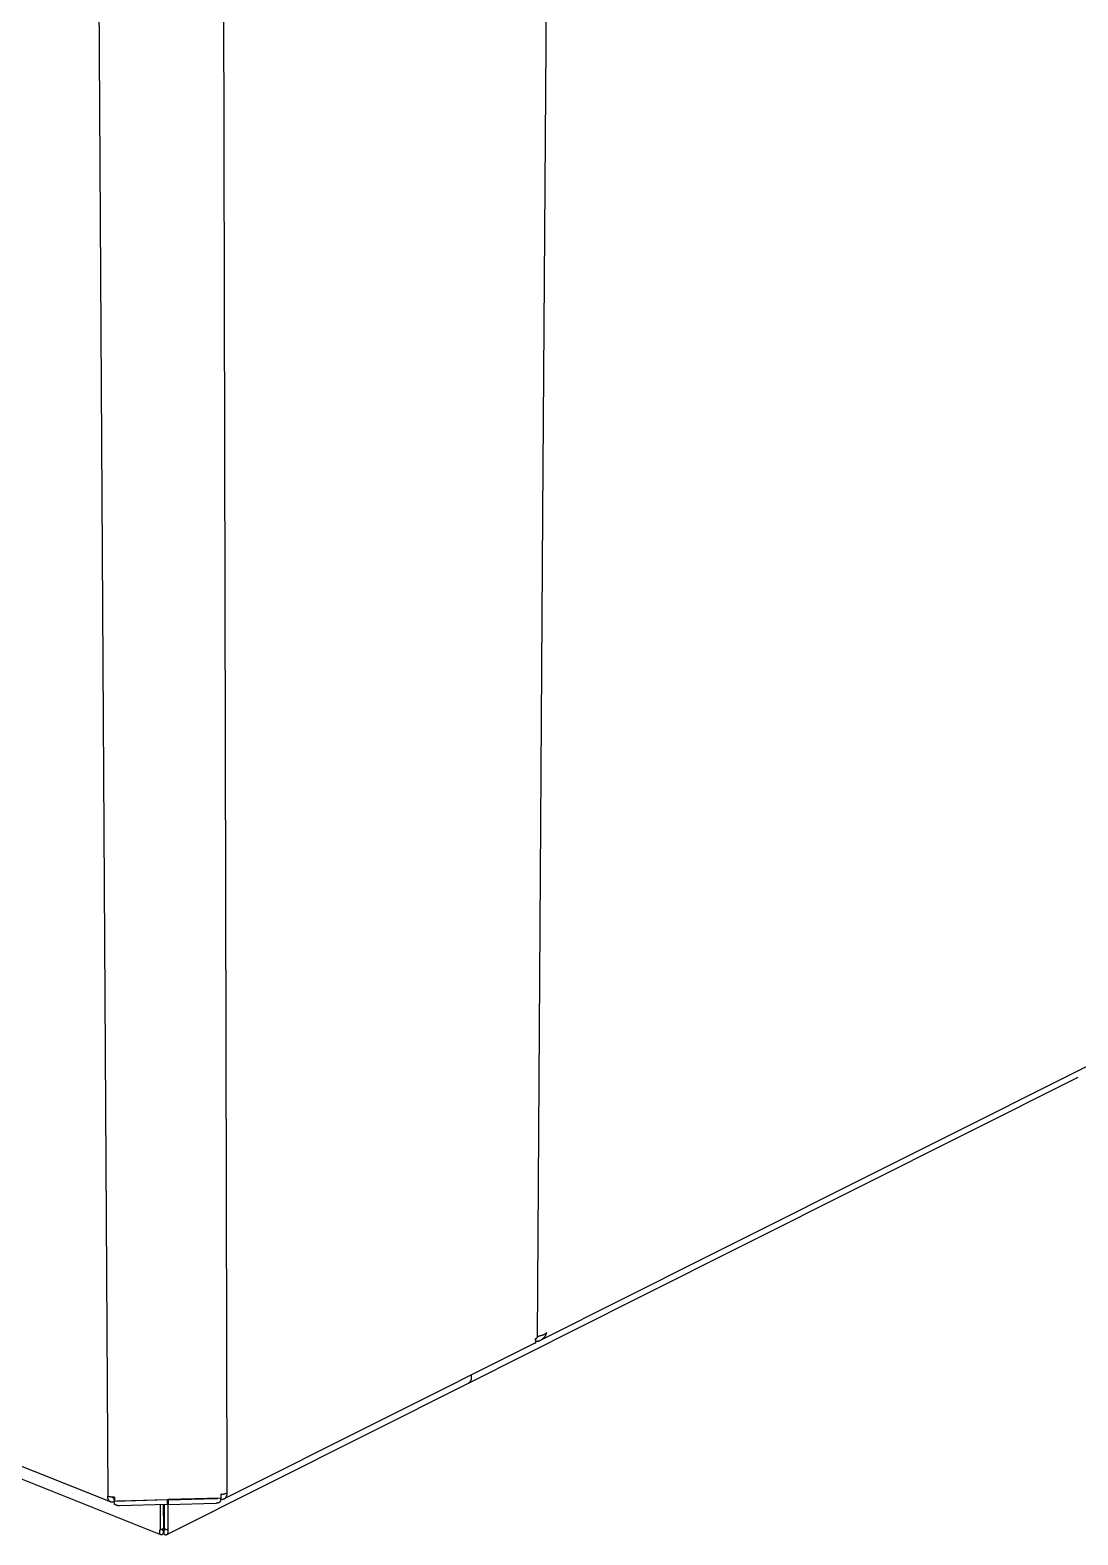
# Model space of a CAD drawing. Header units: millimetres. Extents: x -1480 to 5249, y -840 to 3860.
# Drawn here: x -44.5 to 296.1, y -0.1 to 489.2 of the extents above; entities that cross this region are included whole.
import ezdxf

# ---------------------------------------------------------------- set-up
doc = ezdxf.new("R2010")
doc.units = ezdxf.units.MM
doc.header["$MEASUREMENT"] = 0
doc.layers.add('Domyslna', color=7, linetype='Continuous', true_color=0x000000)
doc.layers.add('Utwórz2D linie widoczne', color=7, linetype='Continuous', true_color=0x000000)

msp = doc.modelspace()

# ---------------------------------------------------------------- linework, layer by layer
at = {"layer": 'Domyslna'}
for p, q in [((-25.28, 1024.56), (-19.3, 12.43)), ((19.56, 13.52), (17.13, 1025))]:
    msp.add_line(p, q, dxfattribs=at)
at = {"layer": 'Utwórz2D linie widoczne'}
for p, q in [((126.57, 999.69), (122.1, 331.68)), ((122.1, 331.66), (120.32, 63.97)), ((318.68, 162.04), (175.04, 90.04)), ((296.12, 148.64), (152.42, 76.51)), ((175.04, 90.04), (121.53, 63.22)), ((152.42, 76.51), (98.05, 49.22)), ((119.67, 63.54), (119.62, 63.63)), ((119.62, 63.63), (119.65, 63.63)), ((119.65, 63.63), (119.68, 63.63)), ((119.68, 63.63), (119.71, 63.64)), ((119.71, 63.64), (119.74, 63.64)), ((119.74, 63.64), (119.77, 63.64)), ((119.77, 63.64), (119.8, 63.65)), ((119.8, 63.65), (119.83, 63.66)), ((119.83, 63.66), (119.86, 63.66)), ((119.86, 63.66), (119.89, 63.67)), ((119.89, 63.67), (119.92, 63.68)), ((119.92, 63.68), (119.95, 63.69)), ((119.95, 63.69), (119.98, 63.71)), ((119.98, 63.71), (120, 63.72)), ((120, 63.72), (120.03, 63.73)), ((120.03, 63.73), (120.06, 63.75)), ((120.06, 63.75), (120.08, 63.76)), ((120.08, 63.76), (120.11, 63.78)), ((120.11, 63.78), (120.14, 63.8)), ((120.14, 63.8), (120.16, 63.81)), ((120.16, 63.81), (120.19, 63.83)), ((120.19, 63.83), (120.21, 63.85)), ((120.21, 63.85), (120.23, 63.87)), ((120.23, 63.87), (120.25, 63.9)), ((120.25, 63.9), (120.27, 63.92)), ((120.27, 63.92), (120.3, 63.94)), ((120.3, 63.94), (120.31, 63.96)), ((120.52, 64.41), (120.32, 64.39)), ((120.71, 64.43), (120.52, 64.41)), ((120.91, 64.46), (120.71, 64.43)), ((121.11, 64.5), (120.91, 64.46)), ((121.3, 64.54), (121.11, 64.5)), ((121.49, 64.59), (121.3, 64.54)), ((121.68, 64.65), (121.49, 64.59)), ((121.87, 64.71), (121.68, 64.65)), ((122.06, 64.78), (121.87, 64.71)), ((122.02, 63.55), (122.12, 63.63)), ((122.24, 64.86), (122.06, 64.78)), ((122.12, 63.63), (122.21, 63.71)), ((122.21, 63.71), (122.31, 63.8)), ((122.42, 64.94), (122.24, 64.86)), ((122.31, 63.8), (122.4, 63.89)), ((122.4, 63.89), (122.49, 63.98)), ((122.6, 65.03), (122.42, 64.94)), ((122.49, 63.98), (122.57, 64.07)), ((122.79, 64.34), (122.57, 64.07)), ((122.78, 65.12), (122.6, 65.03)), ((122.95, 65.22), (122.78, 65.12)), ((122.79, 64.34), (122.88, 64.46)), ((122.88, 64.46), (122.96, 64.59)), ((123.12, 65.32), (122.95, 65.22)), ((122.96, 64.59), (123.05, 64.72)), ((123.05, 64.72), (123.12, 64.85)), ((123.28, 65.43), (123.12, 65.32)), ((123.12, 64.85), (123.2, 64.99)), ((123.2, 64.99), (123.27, 65.12)), ((123.27, 65.12), (123.33, 65.26)), ((123.45, 65.55), (123.28, 65.43)), ((123.33, 65.26), (123.39, 65.41)), ((123.39, 65.41), (123.45, 65.55)), ((119.82, 62.36), (18.72, 11.69)), ((119.72, 63.44), (119.67, 63.54)), ((119.77, 63.34), (119.72, 63.44)), ((119.81, 63.24), (119.77, 63.34)), ((119.84, 63.17), (119.81, 63.24)), ((119.82, 62.36), (119.83, 62.36)), ((119.83, 62.36), (119.83, 62.37)), ((119.83, 62.37), (119.84, 62.37)), ((119.86, 63.1), (119.84, 63.17)), ((119.84, 62.37), (119.85, 62.38)), ((119.84, 62.37), (119.84, 62.37)), ((119.85, 62.38), (119.86, 62.39)), ((119.85, 62.38), (119.85, 62.38)), ((119.88, 63.04), (119.86, 63.1)), ((119.86, 62.39), (119.86, 62.39)), ((119.86, 62.39), (119.87, 62.39)), ((119.87, 62.4), (119.88, 62.41)), ((119.87, 62.39), (119.87, 62.4)), ((119.87, 62.4), (119.87, 62.4)), ((119.9, 62.97), (119.88, 63.04)), ((119.88, 62.41), (119.89, 62.42)), ((119.88, 62.41), (119.88, 62.41)), ((119.89, 62.42), (119.89, 62.43)), ((119.89, 62.43), (119.9, 62.43)), ((119.89, 62.42), (119.89, 62.42)), ((119.92, 62.9), (119.9, 62.97)), ((119.9, 62.45), (119.91, 62.46)), ((119.9, 62.44), (119.9, 62.45)), ((119.9, 62.43), (119.9, 62.44)), ((119.91, 62.46), (119.92, 62.48)), ((119.92, 62.86), (119.92, 62.9)), ((119.93, 62.83), (119.92, 62.86)), ((119.92, 62.5), (119.93, 62.52)), ((119.92, 62.49), (119.92, 62.5)), ((119.92, 62.48), (119.92, 62.49)), ((119.93, 62.8), (119.93, 62.83)), ((119.94, 62.76), (119.93, 62.8)), ((119.93, 62.54), (119.94, 62.56)), ((119.93, 62.53), (119.93, 62.54)), ((119.93, 62.52), (119.93, 62.53)), ((119.94, 62.73), (119.94, 62.76)), ((120.07, 62.75), (119.94, 62.73)), ((119.94, 62.69), (119.94, 62.73)), ((119.94, 62.66), (119.94, 62.69)), ((119.94, 62.63), (119.94, 62.66)), ((119.94, 62.61), (119.94, 62.63)), ((119.94, 62.6), (119.94, 62.61)), ((119.94, 62.58), (119.94, 62.6)), ((119.94, 62.57), (119.94, 62.58)), ((119.94, 62.56), (119.94, 62.57)), ((120.21, 62.76), (120.07, 62.75)), ((120.34, 62.79), (120.21, 62.76)), ((120.47, 62.81), (120.34, 62.79)), ((120.6, 62.85), (120.47, 62.81)), ((120.6, 62.85), (120.73, 62.88)), ((120.73, 62.88), (120.85, 62.92)), ((120.85, 62.92), (120.98, 62.97)), ((120.98, 62.97), (121.11, 63.02)), ((121.11, 63.02), (121.23, 63.07)), ((121.35, 63.13), (121.23, 63.07)), ((121.47, 63.19), (121.35, 63.13)), ((121.59, 63.26), (121.47, 63.19)), ((121.7, 63.33), (121.59, 63.26)), ((121.81, 63.4), (121.7, 63.33)), ((121.81, 63.4), (121.92, 63.47)), ((121.92, 63.47), (122.02, 63.55)), ((-18.36, 10.57), (-130.91, 55.53)), ((97.87, 49.13), (0, 0)), ((97.92, 49.16), (97.86, 49.13)), ((97.98, 49.19), (97.92, 49.16)), ((98.04, 49.23), (97.98, 49.19)), ((98.09, 49.27), (98.04, 49.23)), ((98.14, 49.31), (98.09, 49.27)), ((98.2, 49.35), (98.14, 49.31)), ((98.25, 49.39), (98.2, 49.35)), ((98.3, 49.44), (98.25, 49.39)), ((98.34, 49.48), (98.3, 49.44)), ((98.39, 49.53), (98.34, 49.48)), ((98.43, 49.58), (98.39, 49.53)), ((98.48, 49.63), (98.43, 49.58)), ((98.52, 49.68), (98.48, 49.63)), ((98.56, 49.74), (98.52, 49.68)), ((98.59, 49.79), (98.56, 49.74)), ((98.63, 49.85), (98.59, 49.79)), ((98.66, 49.91), (98.63, 49.85)), ((98.69, 49.97), (98.66, 49.91)), ((98.72, 50.03), (98.69, 49.97)), ((98.75, 50.09), (98.72, 50.03)), ((98.77, 50.15), (98.75, 50.09)), ((98.79, 50.21), (98.77, 50.15)), ((98.81, 50.28), (98.79, 50.21)), ((98.83, 50.34), (98.81, 50.28)), ((98.85, 50.4), (98.83, 50.34)), ((98.86, 50.47), (98.85, 50.4)), ((98.87, 50.53), (98.86, 50.47)), ((98.88, 50.6), (98.87, 50.53)), ((98.89, 50.67), (98.88, 50.6)), ((98.89, 51.87), (98.89, 51)), ((98.89, 51), (98.89, 50.93)), ((98.89, 50.93), (98.9, 50.87)), ((98.9, 50.8), (98.89, 50.73)), ((98.89, 50.73), (98.89, 50.67)), ((98.9, 50.87), (98.9, 50.8)), ((-2.06, -0.11), (-110.71, 43.41)), ((-19.12, 12.37), (-19.3, 12.43)), ((-19.29, 12.31), (-19.3, 12.43)), ((-19.29, 12.25), (-19.29, 12.31)), ((-19.29, 12.19), (-19.29, 12.25)), ((-19.28, 12.13), (-19.29, 12.19)), ((-19.28, 12.06), (-19.28, 12.13)), ((-19.27, 12), (-19.28, 12.06)), ((-19.26, 11.94), (-19.27, 12)), ((-19.25, 11.88), (-19.26, 11.94)), ((-19.24, 11.82), (-19.25, 11.88)), ((-19.23, 11.76), (-19.24, 11.82)), ((-19.21, 11.7), (-19.23, 11.76)), ((-19.2, 11.65), (-19.21, 11.7)), ((-19.18, 11.59), (-19.2, 11.65)), ((-19.16, 11.53), (-19.18, 11.59)), ((-19.15, 11.48), (-19.16, 11.53)), ((-19.13, 11.42), (-19.15, 11.48)), ((-19.1, 11.37), (-19.13, 11.42)), ((-18.94, 12.32), (-19.12, 12.37)), ((-19.08, 11.32), (-19.1, 11.37)), ((-19.06, 11.27), (-19.08, 11.32)), ((-19.03, 11.22), (-19.06, 11.27)), ((-19.01, 11.17), (-19.03, 11.22)), ((-18.98, 11.12), (-19.01, 11.17)), ((-18.95, 11.07), (-18.98, 11.12)), ((-18.92, 11.03), (-18.95, 11.07)), ((-18.76, 12.27), (-18.94, 12.32)), ((-18.89, 10.98), (-18.92, 11.03)), ((-18.87, 10.96), (-18.89, 10.98)), ((-18.86, 10.94), (-18.87, 10.96)), ((-18.84, 10.92), (-18.86, 10.94)), ((-18.82, 10.9), (-18.84, 10.92)), ((-18.81, 10.88), (-18.82, 10.9)), ((-18.79, 10.86), (-18.81, 10.88)), ((-18.77, 10.85), (-18.79, 10.86)), ((-18.75, 10.83), (-18.77, 10.85)), ((-18.58, 12.22), (-18.76, 12.27)), ((-18.74, 10.81), (-18.75, 10.83)), ((-18.72, 10.79), (-18.74, 10.81)), ((-18.7, 10.78), (-18.72, 10.79)), ((-18.68, 10.76), (-18.7, 10.78)), ((-18.66, 10.74), (-18.68, 10.76)), ((-18.64, 10.73), (-18.66, 10.74)), ((-18.62, 10.71), (-18.64, 10.73)), ((-18.6, 10.7), (-18.62, 10.71)), ((-18.58, 10.68), (-18.6, 10.7)), ((-18.4, 12.19), (-18.58, 12.22)), ((-18.56, 10.67), (-18.58, 10.68)), ((-18.54, 10.66), (-18.56, 10.67)), ((-18.52, 10.64), (-18.54, 10.66)), ((-18.5, 10.63), (-18.52, 10.64)), ((-18.48, 10.62), (-18.5, 10.63)), ((-18.46, 10.61), (-18.48, 10.62)), ((-18.43, 10.6), (-18.46, 10.61)), ((-18.41, 10.59), (-18.43, 10.6)), ((-18.39, 10.58), (-18.41, 10.59)), ((-18.21, 12.16), (-18.4, 12.19)), ((-18.37, 10.57), (-18.39, 10.58)), ((-18.35, 10.56), (-18.37, 10.57)), ((-18.32, 10.55), (-18.35, 10.56)), ((-18.3, 10.54), (-18.32, 10.55)), ((-18.28, 10.54), (-18.3, 10.54)), ((-18.26, 10.53), (-18.28, 10.54)), ((-18.23, 10.52), (-18.26, 10.53)), ((-18.21, 10.52), (-18.23, 10.52)), ((-18.03, 12.13), (-18.21, 12.16)), ((-18.19, 10.51), (-18.21, 10.52)), ((-18.16, 10.51), (-18.19, 10.51)), ((-18.14, 10.5), (-18.16, 10.51)), ((-18.12, 10.5), (-18.14, 10.5)), ((-18.09, 10.5), (-18.12, 10.5)), ((-18.07, 10.49), (-18.09, 10.5)), ((-18.05, 10.49), (-18.07, 10.49)), ((-18.02, 10.49), (-18.05, 10.49)), ((-17.84, 12.11), (-18.03, 12.13)), ((-18, 10.49), (-18.02, 10.49)), ((-17.98, 10.49), (-18, 10.49)), ((-17.95, 10.48), (-17.98, 10.49)), ((-17.93, 10.48), (-17.95, 10.48)), ((-17.9, 10.48), (-17.93, 10.48)), ((-17.88, 10.49), (-17.9, 10.48)), ((-17.85, 10.49), (-17.88, 10.49)), ((-17.83, 10.49), (-17.85, 10.49)), ((-17.84, 12.12), (-17.82, 12.11)), ((-17.65, 12.1), (-17.84, 12.11)), ((-17.81, 10.49), (-17.83, 10.49)), ((-17.82, 12.11), (-17.8, 12.11)), ((-17.78, 10.49), (-17.81, 10.49)), ((-17.8, 12.11), (-17.78, 12.1)), ((-17.78, 12.1), (-17.76, 12.09)), ((-17.73, 10.5), (-17.78, 10.49)), ((-17.76, 12.09), (-17.75, 12.08)), ((-17.75, 12.08), (-17.73, 12.08)), ((-17.73, 12.08), (-17.71, 12.07)), ((-17.69, 10.51), (-17.73, 10.5)), ((-17.71, 12.07), (-17.69, 12.07)), ((-17.69, 12.07), (-17.67, 12.06)), ((-17.64, 10.52), (-17.69, 10.51)), ((-17.67, 12.06), (-17.65, 12.06)), ((-17.46, 12.09), (-17.65, 12.1)), ((-17.65, 12.06), (-17.63, 12.05)), ((-17.59, 10.53), (-17.64, 10.52)), ((-17.63, 12.05), (-17.61, 12.05)), ((-17.61, 12.05), (-17.58, 12.05)), ((-17.54, 10.54), (-17.59, 10.53)), ((-17.58, 12.05), (-17.56, 12.05)), ((-17.56, 12.05), (-17.54, 12.05)), ((-17.54, 12.05), (-17.52, 12.05)), ((-17.49, 10.55), (-17.54, 10.54)), ((-17.52, 12.05), (-17.5, 12.05)), ((-17.5, 12.05), (-17.48, 12.05)), ((-17.45, 10.57), (-17.49, 10.55)), ((-17.48, 12.05), (-17.46, 12.05)), ((-17.28, 12.09), (-17.46, 12.09)), ((-17.46, 12.05), (-17.44, 12.06)), ((-17.4, 10.59), (-17.45, 10.57)), ((-17.44, 12.06), (-17.42, 12.06)), ((-17.42, 12.06), (-17.4, 12.07)), ((-17.4, 12.07), (-17.38, 12.07)), ((-17.35, 10.6), (-17.4, 10.59)), ((-17.38, 12.07), (-17.36, 12.08)), ((-17.36, 12.08), (-17.34, 12.09)), ((-17.31, 10.62), (-17.35, 10.6)), ((-17.34, 12.09), (-17.32, 12.09)), ((-17.26, 10.64), (-17.31, 10.62)), ((-17.09, 12.1), (-17.28, 12.09)), ((-17.21, 10.67), (-17.26, 10.64)), ((-17.16, 11.56), (-17.22, 12.09)), ((-17.22, 12.09), (-17.21, 10.67)), ((-17.15, 10.02), (-17.21, 10.67)), ((-17.16, 11.56), (-17.16, 12.09)), ((-17.08, 10.85), (-17.16, 11.56)), ((-17.15, 10.01), (-17.15, 10.02)), ((-17.15, 10), (-17.15, 10.01)), ((-17.14, 10), (-17.15, 10)), ((-17.14, 9.99), (-17.14, 10)), ((-17.14, 9.98), (-17.14, 9.99)), ((-17.14, 9.97), (-17.14, 9.98)), ((-17.14, 9.96), (-17.14, 9.97)), ((-17.13, 9.96), (-17.14, 9.96)), ((-17.13, 9.95), (-17.13, 9.96)), ((-17.13, 9.94), (-17.13, 9.95)), ((-17.13, 9.93), (-17.13, 9.94)), ((-17.12, 9.92), (-17.13, 9.93)), ((-17.12, 9.91), (-17.12, 9.92)), ((-17.12, 9.92), (-17.12, 9.92)), ((-17.11, 9.9), (-17.12, 9.91)), ((-17.11, 9.89), (-17.11, 9.9)), ((-17.1, 9.88), (-17.11, 9.89)), ((-17.1, 9.87), (-17.1, 9.88)), ((-17.09, 9.87), (-17.1, 9.87)), ((-17.09, 12.1), (-17.08, 10.85)), ((-17.09, 9.86), (-17.09, 9.87)), ((-17.08, 9.85), (-17.09, 9.86)), ((-17.08, 10.85), (0.19, 11.33)), ((-17.08, 9.84), (-17.08, 9.85)), ((-17.07, 9.83), (-17.08, 9.84)), ((-17.07, 9.82), (-17.07, 9.83)), ((-17.06, 9.82), (-17.07, 9.82)), ((-17.05, 9.81), (-17.06, 9.82)), ((-17.05, 9.8), (-17.05, 9.81)), ((-17.04, 9.79), (-17.05, 9.8)), ((-17.03, 9.78), (-17.04, 9.79)), ((-16.09, 10.85), (-16.19, 10.87)), ((-15.98, 10.84), (-16.09, 10.85)), ((-15.88, 10.83), (-15.98, 10.84)), ((-15.78, 10.82), (-15.88, 10.83)), ((-15.68, 10.82), (-15.78, 10.82)), ((-15.57, 10.82), (-15.68, 10.82)), ((-15.47, 10.82), (-15.57, 10.82)), ((0.03, 11.25), (-15.47, 10.82)), ((0.02, 11.32), (0.03, 11.25)), ((0.03, 11.25), (0.03, 9.78)), ((0.35, 9.79), (0.18, 11.33)), ((17.45, 11.81), (0.19, 11.33)), ((0.19, 11.33), (0.23, 1.52)), ((0.34, 11.33), (0.35, 11.26)), ((0.35, 11.26), (15.84, 11.69)), ((0.35, 11.26), (0.35, 9.79)), ((0.35, 9.79), (15.84, 10.23)), ((15.84, 11.69), (15.94, 11.7)), ((15.84, 10.23), (15.91, 10.23)), ((15.91, 10.23), (15.98, 10.23)), ((15.94, 11.7), (16.04, 11.71)), ((15.98, 10.23), (16.05, 10.24)), ((16.04, 11.71), (16.14, 11.72)), ((16.05, 10.24), (16.12, 10.24)), ((16.12, 10.24), (16.19, 10.25)), ((16.14, 11.72), (16.24, 11.73)), ((16.19, 10.25), (16.26, 10.26)), ((16.24, 11.73), (16.34, 11.75)), ((16.26, 10.26), (16.33, 10.27)), ((16.33, 10.27), (16.41, 10.29)), ((16.34, 11.75), (16.44, 11.77)), ((16.41, 10.29), (16.48, 10.3)), ((16.44, 11.77), (16.54, 11.79)), ((16.48, 10.3), (16.54, 10.32)), ((16.54, 10.32), (16.61, 10.34)), ((16.61, 10.34), (16.68, 10.36)), ((16.68, 10.36), (16.74, 10.38)), ((16.74, 10.38), (16.8, 10.4)), ((16.8, 10.4), (16.86, 10.43)), ((16.86, 10.43), (16.89, 10.44)), ((16.89, 10.44), (16.92, 10.45)), ((16.92, 10.45), (16.95, 10.46)), ((16.95, 10.46), (16.97, 10.48)), ((16.97, 10.48), (17, 10.49)), ((17, 10.49), (17.02, 10.51)), ((17.02, 10.51), (17.05, 10.52)), ((17.05, 10.52), (17.07, 10.53)), ((17.07, 10.53), (17.09, 10.55)), ((17.09, 10.55), (17.12, 10.56)), ((17.12, 10.56), (17.14, 10.58)), ((17.14, 10.58), (17.16, 10.6)), ((17.16, 10.6), (17.18, 10.61)), ((17.18, 10.61), (17.19, 10.63)), ((17.19, 10.63), (17.21, 10.64)), ((17.21, 10.64), (17.23, 10.66)), ((17.23, 10.66), (17.24, 10.67)), ((17.24, 10.67), (17.26, 10.69)), ((17.26, 10.7), (17.27, 10.71)), ((17.26, 10.69), (17.26, 10.7)), ((17.27, 10.71), (17.28, 10.72)), ((17.28, 10.72), (17.29, 10.73)), ((17.28, 10.72), (17.28, 10.72)), ((17.29, 10.73), (17.3, 10.74)), ((17.3, 10.75), (17.31, 10.76)), ((17.3, 10.74), (17.3, 10.75)), ((17.31, 10.76), (17.32, 10.77)), ((17.31, 10.76), (17.31, 10.76)), ((17.32, 10.79), (17.33, 10.8)), ((17.32, 10.78), (17.32, 10.79)), ((17.32, 10.77), (17.32, 10.78)), ((17.33, 10.8), (17.33, 10.81)), ((17.33, 10.81), (17.34, 10.81)), ((17.34, 10.83), (17.35, 10.84)), ((17.34, 10.82), (17.34, 10.83)), ((17.34, 10.81), (17.34, 10.82)), ((17.35, 10.86), (17.36, 10.87)), ((17.35, 10.85), (17.35, 10.86)), ((17.35, 10.84), (17.35, 10.85)), ((17.35, 10.85), (17.35, 10.85)), ((17.36, 11.81), (17.36, 10.95)), ((17.36, 11.6), (17.41, 11.59)), ((17.36, 10.94), (17.36, 10.95)), ((17.36, 10.93), (17.36, 10.94)), ((17.36, 10.92), (17.36, 10.93)), ((17.36, 10.93), (17.36, 10.93)), ((17.36, 10.91), (17.36, 10.92)), ((17.36, 10.9), (17.36, 10.91)), ((17.36, 10.89), (17.36, 10.9)), ((17.36, 10.88), (17.36, 10.89)), ((17.36, 10.89), (17.36, 10.89)), ((17.36, 10.87), (17.36, 10.88)), ((17.41, 11.59), (17.46, 11.57)), ((17.44, 13.06), (17.63, 13.07)), ((17.44, 13.06), (17.45, 11.81)), ((17.47, 13.05), (17.44, 13.05)), ((17.46, 11.57), (17.51, 11.56)), ((17.49, 13.04), (17.47, 13.05)), ((17.52, 13.04), (17.49, 13.04)), ((17.51, 11.56), (17.57, 11.54)), ((17.54, 13.04), (17.52, 13.04)), ((17.57, 13.04), (17.54, 13.04)), ((17.59, 13.03), (17.57, 13.04)), ((17.57, 11.54), (17.62, 11.53)), ((17.62, 13.03), (17.59, 13.03)), ((17.64, 13.03), (17.62, 13.03)), ((17.62, 11.53), (17.67, 11.52)), ((17.63, 13.07), (17.81, 13.08)), ((17.66, 13.04), (17.64, 13.03)), ((17.69, 13.04), (17.66, 13.04)), ((17.67, 11.52), (17.72, 11.51)), ((17.71, 13.04), (17.69, 13.04)), ((17.74, 13.05), (17.71, 13.04)), ((17.72, 11.51), (17.77, 11.51)), ((17.76, 13.05), (17.74, 13.05)), ((17.79, 13.06), (17.76, 13.05)), ((17.77, 11.51), (17.82, 11.5)), ((17.81, 13.06), (17.79, 13.06)), ((17.81, 13.08), (17.99, 13.09)), ((17.84, 13.07), (17.81, 13.06)), ((17.82, 11.5), (17.87, 11.5)), ((17.86, 13.08), (17.84, 13.07)), ((17.88, 13.09), (17.86, 13.08)), ((17.87, 11.5), (17.93, 11.49)), ((17.93, 11.49), (17.98, 11.49)), ((17.98, 11.49), (18.03, 11.49)), ((17.99, 13.09), (18.17, 13.12)), ((18.03, 11.49), (18.08, 11.49)), ((18.08, 11.49), (18.13, 11.5)), ((18.13, 11.5), (18.18, 11.5)), ((18.17, 13.12), (18.35, 13.15)), ((18.18, 11.5), (18.21, 11.51)), ((18.21, 11.51), (18.24, 11.51)), ((18.24, 11.51), (18.26, 11.52)), ((18.26, 11.52), (18.29, 11.52)), ((18.29, 11.52), (18.31, 11.53)), ((18.31, 11.53), (18.34, 11.53)), ((18.34, 11.53), (18.36, 11.54)), ((18.35, 13.15), (18.52, 13.18)), ((18.36, 11.54), (18.39, 11.55)), ((18.39, 11.55), (18.41, 11.55)), ((18.41, 11.55), (18.43, 11.56)), ((18.43, 11.56), (18.46, 11.57)), ((18.46, 11.57), (18.48, 11.58)), ((18.48, 11.58), (18.51, 11.59)), ((18.51, 11.59), (18.53, 11.59)), ((18.52, 13.18), (18.7, 13.22)), ((18.53, 11.59), (18.55, 11.6)), ((18.55, 11.6), (18.58, 11.62)), ((18.58, 11.62), (18.6, 11.63)), ((18.6, 11.63), (18.62, 11.64)), ((18.62, 11.64), (18.65, 11.65)), ((18.65, 11.65), (18.67, 11.66)), ((18.67, 11.66), (18.69, 11.67)), ((18.69, 11.67), (18.72, 11.69)), ((18.7, 13.22), (18.88, 13.27)), ((18.72, 11.69), (18.74, 11.7)), ((18.74, 11.7), (18.76, 11.71)), ((18.76, 11.71), (18.78, 11.73)), ((18.78, 11.73), (18.8, 11.74)), ((18.8, 11.74), (18.82, 11.76)), ((18.82, 11.76), (18.85, 11.77)), ((18.85, 11.77), (18.87, 11.79)), ((18.87, 11.79), (18.89, 11.81)), ((18.88, 13.27), (19.05, 13.32)), ((18.89, 11.81), (18.91, 11.82)), ((18.91, 11.82), (18.93, 11.84)), ((18.93, 11.84), (18.95, 11.86)), ((18.95, 11.86), (18.97, 11.88)), ((18.97, 11.88), (18.99, 11.89)), ((18.99, 11.89), (19, 11.91)), ((19, 11.91), (19.02, 11.93)), ((19.02, 11.93), (19.04, 11.95)), ((19.04, 11.95), (19.08, 11.99)), ((19.05, 13.32), (19.22, 13.38)), ((19.08, 11.99), (19.11, 12.04)), ((19.11, 12.04), (19.15, 12.08)), ((19.15, 12.08), (19.18, 12.12)), ((19.18, 12.12), (19.21, 12.17)), ((19.21, 12.17), (19.24, 12.22)), ((19.22, 13.38), (19.39, 13.45)), ((19.24, 12.22), (19.27, 12.27)), ((19.27, 12.27), (19.29, 12.32)), ((19.29, 12.32), (19.32, 12.37)), ((19.32, 12.37), (19.34, 12.42)), ((19.34, 12.42), (19.37, 12.47)), ((19.37, 12.47), (19.39, 12.53)), ((19.39, 13.45), (19.56, 13.52)), ((19.39, 12.53), (19.41, 12.58)), ((19.41, 12.58), (19.43, 12.64)), ((19.43, 12.64), (19.44, 12.69)), ((19.44, 12.69), (19.46, 12.75)), ((19.46, 12.75), (19.48, 12.81)), ((19.48, 12.81), (19.49, 12.86)), ((19.49, 12.86), (19.5, 12.92)), ((19.5, 12.92), (19.51, 12.98)), ((19.51, 12.98), (19.52, 13.04)), ((19.52, 13.04), (19.53, 13.1)), ((19.53, 13.1), (19.54, 13.16)), ((19.54, 13.22), (19.55, 13.28)), ((19.54, 13.16), (19.54, 13.22)), ((19.55, 13.34), (19.56, 13.4)), ((19.55, 13.28), (19.55, 13.34)), ((19.56, 13.46), (19.56, 13.52)), ((19.56, 13.4), (19.56, 13.46)), ((-17.02, 9.78), (-17.03, 9.78)), ((-17.01, 9.76), (-17.02, 9.78)), ((-16.99, 9.74), (-17.01, 9.76)), ((-16.97, 9.73), (-16.99, 9.74)), ((-16.95, 9.71), (-16.97, 9.73)), ((-16.93, 9.7), (-16.95, 9.71)), ((-16.91, 9.68), (-16.93, 9.7)), ((-16.89, 9.66), (-16.91, 9.68)), ((-16.87, 9.65), (-16.89, 9.66)), ((-16.84, 9.63), (-16.87, 9.65)), ((-16.82, 9.62), (-16.84, 9.63)), ((-16.79, 9.61), (-16.82, 9.62)), ((-16.77, 9.59), (-16.79, 9.61)), ((-16.74, 9.58), (-16.77, 9.59)), ((-16.71, 9.56), (-16.74, 9.58)), ((-16.68, 9.55), (-16.71, 9.56)), ((-16.65, 9.54), (-16.68, 9.55)), ((-16.62, 9.53), (-16.65, 9.54)), ((-16.59, 9.51), (-16.62, 9.53)), ((-16.56, 9.5), (-16.59, 9.51)), ((-16.49, 9.48), (-16.56, 9.5)), ((-16.43, 9.46), (-16.49, 9.48)), ((-16.36, 9.44), (-16.43, 9.46)), ((-16.28, 9.42), (-16.36, 9.44)), ((-16.21, 9.41), (-16.28, 9.42)), ((-16.14, 9.39), (-16.21, 9.41)), ((-16.06, 9.38), (-16.14, 9.39)), ((-15.98, 9.37), (-16.06, 9.38)), ((-15.91, 9.36), (-15.98, 9.37)), ((-15.83, 9.36), (-15.91, 9.36)), ((-15.76, 9.35), (-15.83, 9.36)), ((-15.68, 9.35), (-15.76, 9.35)), ((-15.61, 9.35), (-15.68, 9.35)), ((-15.53, 9.35), (-15.61, 9.35)), ((-15.46, 9.35), (-15.53, 9.35)), ((0.03, 9.78), (-15.46, 9.35)), ((-2.3, 9.72), (-2.27, 1.45)), ((-1.23, 9.75), (-1.19, 1.99)), ((-1.11, 9.75), (-1.09, 4.98)), ((-1.07, 4.94), (-1.09, 4.98)), ((-0.97, 4.93), (-1.09, 4.98)), ((-1.06, 4.9), (-1.07, 4.94)), ((-1.04, 4.86), (-1.06, 4.9)), ((-0.99, 9.75), (-0.95, 1.99)), ((-2.42, 0.79), (-2.41, 0.84)), ((-2.42, 0.74), (-2.42, 0.79)), ((-2.42, 0.68), (-2.42, 0.74)), ((-2.42, 0.63), (-2.42, 0.68)), ((-2.41, 0.59), (-2.42, 0.63)), ((-2.41, 0.95), (-2.4, 1)), ((-2.41, 0.89), (-2.41, 0.95)), ((-2.41, 0.84), (-2.41, 0.89)), ((-2.41, 0.54), (-2.41, 0.59)), ((-2.41, 0.5), (-2.41, 0.54)), ((-2.4, 0.46), (-2.41, 0.5)), ((-2.4, 1), (-2.39, 1.05)), ((-2.39, 0.42), (-2.4, 0.46)), ((-2.39, 1.05), (-2.38, 1.16)), ((-2.39, 0.37), (-2.39, 0.42)), ((-2.38, 0.35), (-2.39, 0.37)), ((-2.38, 1.16), (-2.36, 1.26)), ((-2.38, 0.33), (-2.38, 0.35)), ((-2.37, 0.31), (-2.38, 0.33)), ((-2.37, 0.29), (-2.37, 0.31)), ((-2.36, 0.26), (-2.37, 0.29)), ((-2.36, 1.26), (-2.33, 1.36)), ((-2.35, 0.24), (-2.36, 0.26)), ((-2.35, 0.23), (-2.35, 0.24)), ((-2.34, 0.21), (-2.35, 0.23)), ((-2.33, 0.19), (-2.34, 0.21)), ((-2.33, 1.36), (-2.31, 1.47)), ((-2.33, 0.18), (-2.33, 0.19)), ((-2.32, 0.16), (-2.33, 0.18)), ((-2.31, 0.15), (-2.32, 0.16)), ((-2.27, 1.45), (-2.31, 1.47)), ((-2.3, 0.13), (-2.31, 0.15)), ((-2.3, 0.12), (-2.3, 0.13)), ((-2.29, 0.1), (-2.3, 0.12)), ((-2.28, 0.09), (-2.29, 0.1)), ((-2.27, 0.07), (-2.28, 0.09)), ((-1.19, 1.99), (-2.27, 1.45)), ((-2.26, 0.06), (-2.27, 0.07)), ((-2.25, 0.04), (-2.26, 0.06)), ((-2.24, 0.03), (-2.25, 0.04)), ((-2.23, 0.02), (-2.24, 0.03)), ((-2.22, 0.01), (-2.23, 0.02)), ((-2.21, 0), (-2.22, 0.01)), ((-1.48, 0.02), (-1.52, 0)), ((-1.47, 1.5), (-1.48, 1.48)), ((-1.48, 1.48), (-1.48, 1.47)), ((-1.48, 1.47), (-1.48, 1.46)), ((-1.48, 1.46), (-1.48, 1.46)), ((-1.48, 1.46), (-1.48, 1.45)), ((-1.48, 1.45), (-1.48, 1.45)), ((-1.48, 1.45), (-1.48, 1.44)), ((-1.48, 1.44), (-1.48, 1.44)), ((-1.48, 1.44), (-1.48, 1.44)), ((-1.48, 1.44), (-1.48, 1.44)), ((-1.48, 1.44), (-1.48, 1.43)), ((-1.48, 1.43), (-1.48, 1.43)), ((-1.48, 1.43), (-1.48, 1.43)), ((-1.48, 1.43), (-1.48, 1.42)), ((-1.48, 1.42), (-1.48, 1.42)), ((-1.48, 1.42), (-1.48, 1.42)), ((-1.48, 1.42), (-1.48, 1.42)), ((-1.48, 1.42), (-1.48, 1.42)), ((-1.48, 1.42), (-1.48, 1.41)), ((-1.48, 1.41), (-1.48, 1.41)), ((-1.48, 1.41), (-1.48, 1.41)), ((-1.48, 1.41), (-1.48, 1.41)), ((-1.48, 1.41), (-1.48, 1.41)), ((-1.48, 1.41), (-1.48, 1.41)), ((-1.48, 1.41), (-1.48, 1.41)), ((-1.48, 1.41), (-1.48, 1.41)), ((-1.48, 1.41), (-1.48, 1.41)), ((-1.48, 1.41), (-1.48, 1.41)), ((-1.48, 1.41), (-1.48, 1.4)), ((-1.48, 1.4), (-1.47, 1.4)), ((-1.45, 0.04), (-1.48, 0.02)), ((-1.46, 1.54), (-1.47, 1.52)), ((-1.47, 1.52), (-1.47, 1.5)), ((-1.47, 1.4), (-1.47, 1.4)), ((-1.47, 1.4), (-1.47, 1.4)), ((-1.47, 1.4), (-1.47, 1.4)), ((-1.47, 1.4), (-1.47, 1.4)), ((-1.47, 1.4), (-1.47, 1.4)), ((-1.47, 1.4), (-1.47, 1.4)), ((-1.47, 1.4), (-1.47, 1.4)), ((-1.47, 1.4), (-1.47, 1.4)), ((-1.47, 1.4), (-1.47, 1.4)), ((-1.47, 1.4), (-1.47, 1.4)), ((-1.47, 1.4), (-1.47, 1.4)), ((-1.47, 1.4), (-1.47, 1.4)), ((-1.47, 1.4), (-1.47, 1.4)), ((-1.47, 1.4), (-1.47, 1.4)), ((-1.47, 1.4), (-1.47, 1.4)), ((-1.47, 1.4), (-1.47, 1.4)), ((-1.47, 1.4), (-1.47, 1.4)), ((-1.47, 1.4), (-1.47, 1.4)), ((-1.47, 1.4), (-1.47, 1.4)), ((-1.47, 1.4), (-1.47, 1.4)), ((-1.47, 1.4), (-1.47, 1.4)), ((-1.47, 1.4), (-1.47, 1.4)), ((-1.47, 1.4), (-1.47, 1.4)), ((-1.47, 1.4), (-1.47, 1.4)), ((-1.47, 1.4), (-1.47, 1.4)), ((-1.47, 1.4), (-1.47, 1.4)), ((-1.47, 1.4), (-1.47, 1.4)), ((-1.47, 1.4), (-1.47, 1.4)), ((-1.47, 1.4), (-1.47, 1.4)), ((-1.47, 1.4), (-1.47, 1.4)), ((-1.47, 1.4), (-1.47, 1.4)), ((-1.47, 1.4), (-1.47, 1.4)), ((-1.47, 1.4), (-1.47, 1.4)), ((-1.47, 1.4), (-1.47, 1.4)), ((-1.47, 1.4), (-1.46, 1.4)), ((-1.45, 1.57), (-1.46, 1.55)), ((-1.46, 1.55), (-1.46, 1.54)), ((-1.46, 1.4), (-1.46, 1.4)), ((-1.46, 1.4), (-1.46, 1.4)), ((-1.46, 1.4), (-1.46, 1.4)), ((-1.46, 1.4), (-1.46, 1.4)), ((-1.46, 1.4), (-1.46, 1.4)), ((-1.46, 1.4), (-1.46, 1.4)), ((-1.46, 1.4), (-1.46, 1.4)), ((-1.46, 1.4), (-1.46, 1.4)), ((-1.46, 1.4), (-1.46, 1.4)), ((-1.46, 1.4), (-1.46, 1.4)), ((-1.46, 1.4), (-1.46, 1.4)), ((-1.46, 1.4), (-1.46, 1.4)), ((-1.46, 1.4), (-1.46, 1.4)), ((-1.46, 1.4), (-1.46, 1.4)), ((-1.46, 1.4), (-1.46, 1.4)), ((-1.46, 1.4), (-1.46, 1.4)), ((-1.46, 1.4), (-1.46, 1.4)), ((-1.46, 1.4), (-1.45, 1.4)), ((-1.44, 1.6), (-1.45, 1.57)), ((-1.45, 1.4), (-1.45, 1.4)), ((-1.45, 1.4), (-1.45, 1.4)), ((-1.45, 1.4), (-1.45, 1.4)), ((-1.45, 1.4), (-1.45, 1.4)), ((-1.45, 1.4), (-1.45, 1.4)), ((-1.45, 1.4), (-1.45, 1.4)), ((-1.45, 1.4), (-1.45, 1.4)), ((-1.45, 1.4), (-1.45, 1.4)), ((-1.45, 1.4), (-1.44, 1.4)), ((-1.42, 0.07), (-1.45, 0.04)), ((-1.43, 1.62), (-1.44, 1.6)), ((-1.44, 1.4), (-1.44, 1.41)), ((-1.44, 1.41), (-1.44, 1.41)), ((-1.44, 1.41), (-1.44, 1.41)), ((-1.44, 1.41), (-1.44, 1.41)), ((-1.44, 1.41), (-1.44, 1.41)), ((-1.44, 1.41), (-1.43, 1.41)), ((-1.44, 1.4), (-1.44, 1.4)), ((-1.41, 1.69), (-1.43, 1.65)), ((-1.43, 1.65), (-1.43, 1.62)), ((-1.43, 1.41), (-1.43, 1.42)), ((-1.43, 1.42), (-1.43, 1.42)), ((-1.43, 1.42), (-1.43, 1.42)), ((-1.43, 1.42), (-1.42, 1.42)), ((-1.43, 1.41), (-1.43, 1.41)), ((-1.43, 1.41), (-1.43, 1.41)), ((-1.43, 1.41), (-1.43, 1.41)), ((-1.42, 1.43), (-1.41, 1.44)), ((-1.42, 1.42), (-1.42, 1.43)), ((-1.42, 1.43), (-1.42, 1.43)), ((-1.42, 1.43), (-1.42, 1.43)), ((-1.42, 1.42), (-1.42, 1.42)), ((-1.39, 0.1), (-1.42, 0.07)), ((-1.39, 1.73), (-1.41, 1.69)), ((-1.41, 1.44), (-1.4, 1.46)), ((-1.41, 1.44), (-1.41, 1.44)), ((-1.4, 1.46), (-1.39, 1.48)), ((-1.37, 1.77), (-1.39, 1.73)), ((-1.39, 1.48), (-1.38, 1.5)), ((-1.35, 0.12), (-1.39, 0.1)), ((-1.38, 1.5), (-1.37, 1.52)), ((-1.35, 1.81), (-1.37, 1.77)), ((-1.37, 1.52), (-1.36, 1.54)), ((-1.36, 1.54), (-1.35, 1.56)), ((-1.32, 1.86), (-1.35, 1.81)), ((-1.35, 1.8), (-1.33, 1.6)), ((-1.35, 1.56), (-1.34, 1.58)), ((-1.32, 0.15), (-1.35, 0.12)), ((-1.34, 1.58), (-1.33, 1.6)), ((-1.33, 1.6), (-1.32, 0.15)), ((-1.3, 1.9), (-1.32, 1.86)), ((-1.27, 1.95), (-1.3, 1.9)), ((-1.21, 1.98), (-1.01, 0.16)), ((-1.2, 4.37), (-1.2, 4.37)), ((-1.2, 4.37), (-1.2, 4.37)), ((-1.2, 4.37), (-1.19, 4.36)), ((-1.16, 2.95), (-1.2, 2.97)), ((-1.19, 4.36), (-1.19, 4.36)), ((-1.19, 4.36), (-1.19, 4.36)), ((-1.19, 4.36), (-1.18, 4.36)), ((-1.18, 4.36), (-1.18, 4.35)), ((-1.18, 4.35), (-1.17, 4.35)), ((-1.17, 4.35), (-1.17, 4.35)), ((-1.17, 4.35), (-1.17, 4.35)), ((-1.17, 4.35), (-1.16, 4.34)), ((-1.16, 4.34), (-1.16, 4.34)), ((-1.16, 4.34), (-1.15, 4.34)), ((-1.12, 2.93), (-1.16, 2.95)), ((-1.16, 2.95), (-1.01, 1.61)), ((-1.15, 4.34), (-1.15, 4.34)), ((-1.15, 4.34), (-1.15, 4.34)), ((-1.15, 4.34), (-1.14, 4.33)), ((-1.14, 4.33), (-1.14, 4.33)), ((-1.14, 4.33), (-1.13, 4.33)), ((-1.13, 4.33), (-1.13, 4.33)), ((-1.13, 4.33), (-1.12, 4.33)), ((-1.12, 4.33), (-1.12, 4.33)), ((-1.12, 4.33), (-1.11, 4.33)), ((-1.08, 2.91), (-1.12, 2.93)), ((-1.11, 4.33), (-1.11, 4.33)), ((-1.11, 4.33), (-1.1, 4.33)), ((-1.1, 4.33), (-1.1, 4.33)), ((-1.1, 4.33), (-1.09, 4.33)), ((-1.09, 4.33), (-1.09, 4.33)), ((-1.09, 4.33), (-1.08, 4.33)), ((-1.08, 4.33), (-1.08, 4.33)), ((-1.08, 4.33), (-1.08, 4.33)), ((-1.08, 4.33), (-1.07, 4.33)), ((-1.04, 2.9), (-1.08, 2.91)), ((-1.07, 4.33), (-1.07, 4.33)), ((-1.07, 4.33), (-1.06, 4.33)), ((-1.06, 4.33), (-1.06, 4.34)), ((-1.06, 4.34), (-1.05, 4.34)), ((-1.05, 4.34), (-1.05, 4.34)), ((-1.05, 4.34), (-1.04, 4.34)), ((-1.02, 4.82), (-1.04, 4.86)), ((-1.04, 4.34), (-1.04, 4.35)), ((-1.04, 4.35), (-1.03, 4.35)), ((-1.04, 4.34), (-1.04, 4.34)), ((-1, 2.88), (-1.04, 2.9)), ((-1.03, 4.35), (-1.03, 4.35)), ((-1.03, 4.35), (-1.02, 4.35)), ((-1.01, 4.78), (-1.02, 4.82)), ((-1.02, 4.35), (-1.02, 4.36)), ((-1.02, 4.36), (-1.02, 4.36)), ((-1.02, 4.36), (-1.01, 4.36)), ((-1, 4.74), (-1.01, 4.78)), ((-1.01, 4.36), (-1.01, 4.37)), ((-1.01, 4.37), (-1, 4.37)), ((-1.01, 4.36), (-1.01, 4.36)), ((-1.01, 1.61), (-1.01, 0.16)), ((-0.98, 1.56), (-1.01, 1.61)), ((-1.01, 0.16), (-0.99, 0.15)), ((-0.99, 4.7), (-1, 4.74)), ((-1, 4.37), (-1, 4.38)), ((-1, 4.38), (-0.99, 4.38)), ((-1, 4.37), (-1, 4.37)), ((-0.96, 2.87), (-1, 2.88)), ((-0.98, 4.66), (-0.99, 4.7)), ((-0.99, 4.38), (-0.99, 4.39)), ((-0.99, 4.39), (-0.99, 4.39)), ((-0.99, 4.39), (-0.98, 4.39)), ((-0.99, 0.15), (-0.97, 0.13)), ((-0.97, 4.62), (-0.98, 4.66)), ((-0.98, 4.4), (-0.98, 4.41)), ((-0.98, 4.41), (-0.98, 4.41)), ((-0.98, 4.41), (-0.97, 4.41)), ((-0.98, 4.39), (-0.98, 4.4)), ((-0.98, 4.4), (-0.98, 4.4)), ((-0.96, 1.54), (-0.98, 1.56)), ((-0.97, 4.45), (-0.96, 4.46)), ((-0.97, 4.44), (-0.97, 4.45)), ((-0.97, 4.45), (-0.97, 4.45)), ((-0.97, 4.43), (-0.97, 4.44)), ((-0.97, 4.44), (-0.97, 4.44)), ((-0.97, 4.42), (-0.97, 4.43)), ((-0.97, 4.43), (-0.97, 4.43)), ((-0.97, 4.41), (-0.97, 4.42)), ((-0.97, 4.42), (-0.97, 4.42)), ((-0.97, 0.13), (-0.95, 0.12)), ((-0.96, 4.47), (-0.96, 4.48)), ((-0.96, 4.46), (-0.96, 4.47)), ((-0.96, 4.47), (-0.96, 4.47)), ((-0.96, 4.46), (-0.96, 4.46)), ((-0.96, 4.46), (-0.96, 4.46)), ((-0.95, 1.53), (-0.96, 1.54)), ((-0.95, 1.99), (0.23, 1.52)), ((-0.94, 1.52), (-0.95, 1.53)), ((-0.95, 0.12), (-0.93, 0.11)), ((-0.94, 1.51), (-0.94, 1.52)), ((-0.93, 1.5), (-0.94, 1.51)), ((-0.92, 1.49), (-0.93, 1.5)), ((-0.93, 0.11), (-0.91, 0.09)), ((-0.91, 1.48), (-0.92, 1.49)), ((-0.9, 1.47), (-0.91, 1.48)), ((-0.91, 1.48), (-0.91, 1.48)), ((-0.91, 0.09), (-0.89, 0.08)), ((-0.89, 1.47), (-0.9, 1.47)), ((-0.89, 1.97), (-0.87, 1.93)), ((-0.89, 1.46), (-0.89, 1.47)), ((-0.88, 1.46), (-0.89, 1.46)), ((-0.89, 0.08), (-0.87, 0.07)), ((-0.88, 1.45), (-0.88, 1.46)), ((-0.87, 1.45), (-0.88, 1.45)), ((-0.87, 1.93), (-0.84, 1.88)), ((-0.87, 1.44), (-0.87, 1.45)), ((-0.86, 1.44), (-0.87, 1.44)), ((-0.87, 0.07), (-0.85, 0.06)), ((-0.85, 1.43), (-0.86, 1.44)), ((-0.84, 1.43), (-0.85, 1.43)), ((-0.85, 1.43), (-0.85, 1.43)), ((-0.85, 0.06), (-0.81, 0.04)), ((-0.84, 1.88), (-0.82, 1.84)), ((-0.84, 1.42), (-0.84, 1.43)), ((-0.84, 1.43), (-0.84, 1.43)), ((-0.83, 1.42), (-0.84, 1.42)), ((-0.82, 1.42), (-0.83, 1.42)), ((-0.83, 1.42), (-0.83, 1.42)), ((-0.83, 1.42), (-0.83, 1.42)), ((-0.83, 1.42), (-0.83, 1.42)), ((-0.82, 1.84), (-0.8, 1.8)), ((-0.81, 1.42), (-0.82, 1.42)), ((-0.82, 1.42), (-0.82, 1.42)), ((-0.82, 1.42), (-0.82, 1.42)), ((-0.82, 1.42), (-0.82, 1.42)), ((-0.82, 1.42), (-0.82, 1.42)), ((-0.81, 1.41), (-0.81, 1.42)), ((-0.81, 1.42), (-0.81, 1.42)), ((-0.81, 1.42), (-0.81, 1.42)), ((-0.8, 1.41), (-0.81, 1.41)), ((-0.81, 1.41), (-0.81, 1.41)), ((-0.81, 0.04), (-0.77, 0.02)), ((-0.8, 1.8), (-0.79, 1.76)), ((-0.79, 1.41), (-0.8, 1.41)), ((-0.8, 1.41), (-0.8, 1.41)), ((-0.8, 1.41), (-0.8, 1.41)), ((-0.8, 1.41), (-0.8, 1.41)), ((-0.8, 1.41), (-0.8, 1.41)), ((-0.8, 1.41), (-0.8, 1.41)), ((-0.8, 1.41), (-0.8, 1.41)), ((-0.8, 1.41), (-0.8, 1.41)), ((-0.8, 1.41), (-0.8, 1.41)), ((-0.79, 1.76), (-0.78, 1.74)), ((-0.78, 1.42), (-0.79, 1.42)), ((-0.79, 1.42), (-0.79, 1.42)), ((-0.79, 1.42), (-0.79, 1.42)), ((-0.79, 1.42), (-0.79, 1.42)), ((-0.79, 1.42), (-0.79, 1.41)), ((-0.79, 1.41), (-0.79, 1.41)), ((-0.78, 1.74), (-0.77, 1.73)), ((-0.77, 1.42), (-0.78, 1.42)), ((-0.78, 1.42), (-0.78, 1.42)), ((-0.78, 1.42), (-0.78, 1.42)), ((-0.78, 1.42), (-0.78, 1.42)), ((-0.78, 1.42), (-0.78, 1.42)), ((-0.78, 1.42), (-0.78, 1.42)), ((-0.77, 1.73), (-0.77, 1.71)), ((-0.77, 1.71), (-0.76, 1.69)), ((-0.76, 1.43), (-0.77, 1.43)), ((-0.77, 1.43), (-0.77, 1.42)), ((-0.77, 1.42), (-0.77, 1.42)), ((-0.77, 1.42), (-0.77, 1.42)), ((-0.77, 1.42), (-0.77, 1.42)), ((-0.77, 1.42), (-0.77, 1.42)), ((-0.77, 1.42), (-0.77, 1.42)), ((-0.77, 0.02), (-0.73, 0)), ((-0.76, 1.69), (-0.75, 1.67)), ((-0.75, 1.44), (-0.76, 1.43)), ((-0.76, 1.43), (-0.76, 1.43)), ((-0.76, 1.43), (-0.76, 1.43)), ((-0.76, 1.43), (-0.76, 1.43)), ((-0.76, 1.43), (-0.76, 1.43)), ((-0.76, 1.43), (-0.76, 1.43)), ((-0.76, 1.43), (-0.76, 1.43)), ((-0.76, 1.43), (-0.76, 1.43)), ((-0.75, 1.67), (-0.75, 1.65)), ((-0.75, 1.65), (-0.75, 1.63)), ((-0.75, 1.63), (-0.74, 1.62)), ((-0.74, 1.45), (-0.75, 1.45)), ((-0.75, 1.45), (-0.75, 1.44)), ((-0.75, 1.44), (-0.75, 1.44)), ((-0.75, 1.44), (-0.75, 1.44)), ((-0.75, 1.44), (-0.75, 1.44)), ((-0.75, 1.44), (-0.75, 1.44)), ((-0.75, 1.44), (-0.75, 1.44)), ((-0.75, 1.44), (-0.75, 1.44)), ((-0.75, 1.44), (-0.75, 1.44)), ((-0.75, 1.44), (-0.75, 1.44)), ((-0.74, 1.62), (-0.74, 1.6)), ((-0.74, 1.6), (-0.74, 1.59)), ((-0.74, 1.59), (-0.73, 1.57)), ((-0.73, 1.47), (-0.74, 1.47)), ((-0.74, 1.47), (-0.74, 1.47)), ((-0.74, 1.47), (-0.74, 1.46)), ((-0.74, 1.46), (-0.74, 1.46)), ((-0.74, 1.46), (-0.74, 1.46)), ((-0.74, 1.46), (-0.74, 1.46)), ((-0.74, 1.46), (-0.74, 1.45)), ((-0.74, 1.45), (-0.74, 1.45)), ((-0.74, 1.45), (-0.74, 1.45)), ((-0.74, 1.45), (-0.74, 1.45)), ((-0.74, 1.45), (-0.74, 1.45)), ((-0.74, 1.45), (-0.74, 1.45)), ((-0.73, 1.57), (-0.73, 1.56)), ((-0.73, 1.56), (-0.73, 1.54)), ((-0.73, 1.54), (-0.73, 1.52)), ((-0.73, 1.52), (-0.73, 1.51)), ((-0.73, 1.51), (-0.73, 1.51)), ((-0.73, 1.51), (-0.73, 1.5)), ((-0.73, 1.5), (-0.73, 1.5)), ((-0.73, 1.5), (-0.73, 1.49)), ((-0.73, 1.49), (-0.73, 1.49)), ((-0.73, 1.49), (-0.73, 1.48)), ((-0.73, 1.48), (-0.73, 1.48)), ((-0.73, 1.48), (-0.73, 1.48)), ((-0.73, 1.48), (-0.73, 1.48)), ((-0.73, 1.48), (-0.73, 1.47)), ((-0.73, 1.47), (-0.73, 1.47)), ((-0.02, -0.01), (-0.01, 0)), ((-0.01, 0), (0.01, 0.01)), ((0.01, 0.01), (0.02, 0.02)), ((0.02, 0.02), (0.03, 0.03)), ((0.03, 0.03), (0.05, 0.04)), ((0.05, 0.04), (0.06, 0.05)), ((0.06, 0.05), (0.07, 0.07)), ((0.07, 0.07), (0.09, 0.08)), ((0.09, 0.08), (0.1, 0.09)), ((0.1, 0.09), (0.11, 0.1)), ((0.11, 0.1), (0.12, 0.12)), ((0.12, 0.12), (0.14, 0.13)), ((0.14, 0.13), (0.15, 0.15)), ((0.15, 0.15), (0.16, 0.16)), ((0.16, 0.16), (0.17, 0.18)), ((0.17, 0.18), (0.18, 0.19)), ((0.18, 0.19), (0.2, 0.21)), ((0.2, 0.21), (0.21, 0.23)), ((0.21, 0.23), (0.22, 0.24)), ((0.22, 0.24), (0.23, 0.26)), ((0.23, 1.52), (0.27, 1.54)), ((0.23, 0.28), (0.24, 0.3)), ((0.23, 0.26), (0.23, 0.28)), ((0.24, 0.3), (0.25, 0.32)), ((0.25, 0.32), (0.26, 0.33)), ((0.26, 0.33), (0.27, 0.35)), ((0.29, 1.43), (0.27, 1.54)), ((0.27, 0.37), (0.28, 0.39)), ((0.27, 0.35), (0.27, 0.37)), ((0.28, 0.39), (0.29, 0.41)), ((0.32, 1.33), (0.29, 1.43)), ((0.29, 0.43), (0.3, 0.45)), ((0.29, 0.41), (0.29, 0.43)), ((0.3, 0.45), (0.31, 0.49)), ((0.31, 0.49), (0.32, 0.53)), ((0.32, 1.27), (0.32, 1.33)), ((0.33, 1.22), (0.32, 1.27)), ((0.32, 0.53), (0.33, 0.57)), ((0.34, 1.17), (0.33, 1.22)), ((0.33, 0.61), (0.34, 0.65)), ((0.33, 0.57), (0.33, 0.61)), ((0.35, 1.12), (0.34, 1.17)), ((0.34, 0.65), (0.35, 0.69)), ((0.35, 1.06), (0.35, 1.12)), ((0.35, 1.01), (0.35, 1.06)), ((0.36, 0.96), (0.35, 1.01)), ((0.35, 0.8), (0.36, 0.85)), ((0.35, 0.75), (0.35, 0.8)), ((0.35, 0.69), (0.35, 0.75)), ((0.36, 0.91), (0.36, 0.96)), ((0.36, 0.85), (0.36, 0.91)), ((-2.2, -0.01), (-2.21, 0)), ((-2.19, -0.02), (-2.2, -0.01)), ((-2.18, -0.03), (-2.19, -0.02)), ((-2.17, -0.04), (-2.18, -0.03)), ((-2.16, -0.05), (-2.17, -0.04)), ((-2.15, -0.06), (-2.16, -0.05)), ((-2.14, -0.07), (-2.15, -0.06)), ((-2.13, -0.07), (-2.14, -0.07)), ((-2.12, -0.08), (-2.13, -0.07)), ((-2.11, -0.09), (-2.12, -0.08)), ((-2.12, -0.08), (-2.12, -0.08)), ((-2.1, -0.09), (-2.11, -0.09)), ((-2.09, -0.1), (-2.1, -0.09)), ((-2.1, -0.09), (-2.1, -0.09)), ((-2.08, -0.1), (-2.09, -0.1)), ((-2.07, -0.11), (-2.08, -0.1)), ((-2.08, -0.1), (-2.08, -0.1)), ((-2.06, -0.11), (-2.07, -0.11)), ((-2.07, -0.11), (-2.07, -0.11)), ((-2.05, -0.11), (-2.06, -0.11)), ((-2.04, -0.12), (-2.05, -0.11)), ((-2.03, -0.12), (-2.04, -0.12)), ((-2.04, -0.12), (-2.04, -0.12)), ((-2.02, -0.12), (-2.03, -0.12)), ((-2.01, -0.13), (-2.02, -0.12)), ((-2.02, -0.12), (-2.02, -0.12)), ((-2, -0.13), (-2.01, -0.13)), ((-1.98, -0.13), (-2, -0.13)), ((-2, -0.13), (-2, -0.13)), ((-1.97, -0.14), (-1.98, -0.13)), ((-1.95, -0.14), (-1.97, -0.14)), ((-1.94, -0.14), (-1.95, -0.14)), ((-1.92, -0.14), (-1.94, -0.14)), ((-1.91, -0.14), (-1.92, -0.14)), ((-1.89, -0.14), (-1.91, -0.14)), ((-1.88, -0.14), (-1.89, -0.14)), ((-1.86, -0.14), (-1.88, -0.14)), ((-1.85, -0.14), (-1.86, -0.14)), ((-1.83, -0.14), (-1.85, -0.14)), ((-1.82, -0.13), (-1.83, -0.14)), ((-1.8, -0.13), (-1.82, -0.13)), ((-1.78, -0.13), (-1.8, -0.13)), ((-1.76, -0.12), (-1.78, -0.13)), ((-1.75, -0.12), (-1.76, -0.12)), ((-1.73, -0.11), (-1.75, -0.12)), ((-1.71, -0.11), (-1.73, -0.11)), ((-1.7, -0.1), (-1.71, -0.11)), ((-1.68, -0.09), (-1.7, -0.1)), ((-1.67, -0.09), (-1.68, -0.09)), ((-1.65, -0.08), (-1.67, -0.09)), ((-1.63, -0.07), (-1.65, -0.08)), ((-1.62, -0.06), (-1.63, -0.07)), ((-1.59, -0.05), (-1.62, -0.06)), ((-1.57, -0.04), (-1.59, -0.05)), ((-1.55, -0.03), (-1.57, -0.04)), ((-1.54, -0.02), (-1.55, -0.03)), ((-1.52, 0), (-1.54, -0.02)), ((-0.73, 0), (-0.69, -0.02)), ((-0.69, -0.02), (-0.65, -0.03)), ((-0.65, -0.03), (-0.61, -0.05)), ((-0.61, -0.05), (-0.58, -0.06)), ((-0.58, -0.06), (-0.56, -0.07)), ((-0.56, -0.07), (-0.54, -0.07)), ((-0.54, -0.07), (-0.52, -0.08)), ((-0.52, -0.08), (-0.5, -0.08)), ((-0.5, -0.08), (-0.48, -0.09)), ((-0.48, -0.09), (-0.46, -0.09)), ((-0.46, -0.09), (-0.44, -0.09)), ((-0.44, -0.09), (-0.42, -0.1)), ((-0.42, -0.1), (-0.4, -0.1)), ((-0.4, -0.1), (-0.39, -0.1)), ((-0.39, -0.1), (-0.37, -0.1)), ((-0.37, -0.1), (-0.35, -0.1)), ((-0.35, -0.1), (-0.33, -0.1)), ((-0.33, -0.1), (-0.32, -0.1)), ((-0.32, -0.1), (-0.3, -0.1)), ((-0.3, -0.1), (-0.28, -0.1)), ((-0.28, -0.1), (-0.27, -0.09)), ((-0.27, -0.09), (-0.25, -0.09)), ((-0.25, -0.09), (-0.23, -0.09)), ((-0.23, -0.09), (-0.21, -0.08)), ((-0.21, -0.08), (-0.2, -0.08)), ((-0.2, -0.08), (-0.18, -0.07)), ((-0.18, -0.07), (-0.16, -0.07)), ((-0.16, -0.07), (-0.15, -0.06)), ((-0.15, -0.06), (-0.13, -0.06)), ((-0.13, -0.06), (-0.12, -0.05)), ((-0.12, -0.05), (-0.1, -0.04)), ((-0.1, -0.04), (-0.08, -0.04)), ((-0.08, -0.04), (-0.07, -0.03)), ((-0.07, -0.03), (-0.05, -0.02)), ((-0.05, -0.02), (-0.04, -0.01)), ((-0.04, -0.01), (-0.02, -0.01))]:
    msp.add_line(p, q, dxfattribs=at)

doc.saveas('drawing.dxf')
